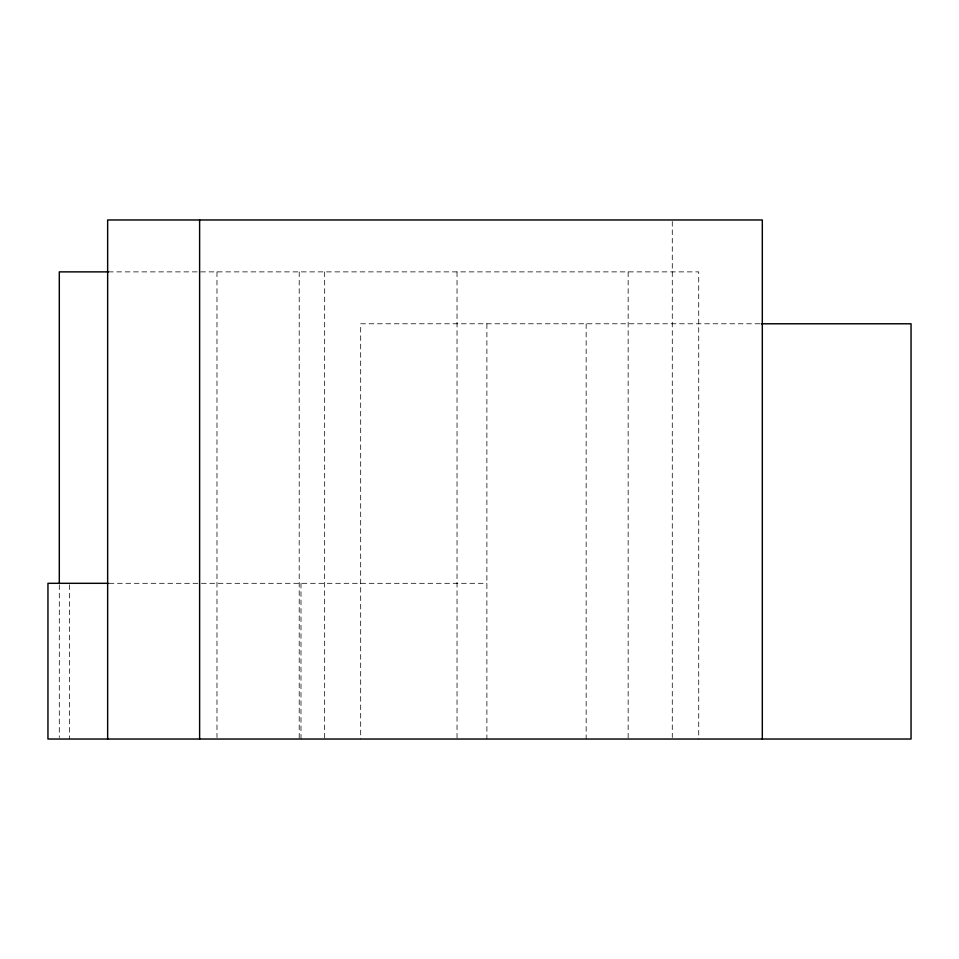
<?xml version="1.0" encoding="UTF-8"?>
<svg xmlns="http://www.w3.org/2000/svg" width="959" height="959" viewBox="0 0 959 959"><rect width="100%" height="100%" fill="white"/><g stroke="black" fill="none" stroke-linecap="round" stroke-linejoin="round"><path stroke-width="0.72" stroke-dasharray="4.79 3.6" d="M108.391 271.877L698.727 271.877L698.727 739.029M759.828 323.782L360.68 323.782L360.68 739.029M109.134 583.312L486.884 583.312M672.283 221.469L672.283 737.531M628.157 271.877L628.157 739.029M586.153 323.782L586.153 739.029M486.884 323.782L486.884 739.029M457.035 271.877L457.035 739.029M324.669 271.877L324.669 739.029M300.994 583.312L300.994 739.029M299.208 271.877L299.208 739.029M216.974 271.877L216.974 737.531M69.36 584.81L69.36 739.029M59.302 584.81L59.302 737.531"/><path stroke-width="1.44" d="M108.475 271.877L59.302 271.877L59.302 583.312M761.326 323.782L911.05 323.782L911.05 739.029L47.95 739.029L47.95 583.312L108.175 583.312M762.309 739.029L762.309 219.971L107.648 219.971L107.648 739.029M199.616 219.971L199.616 739.029"/></g></svg>
